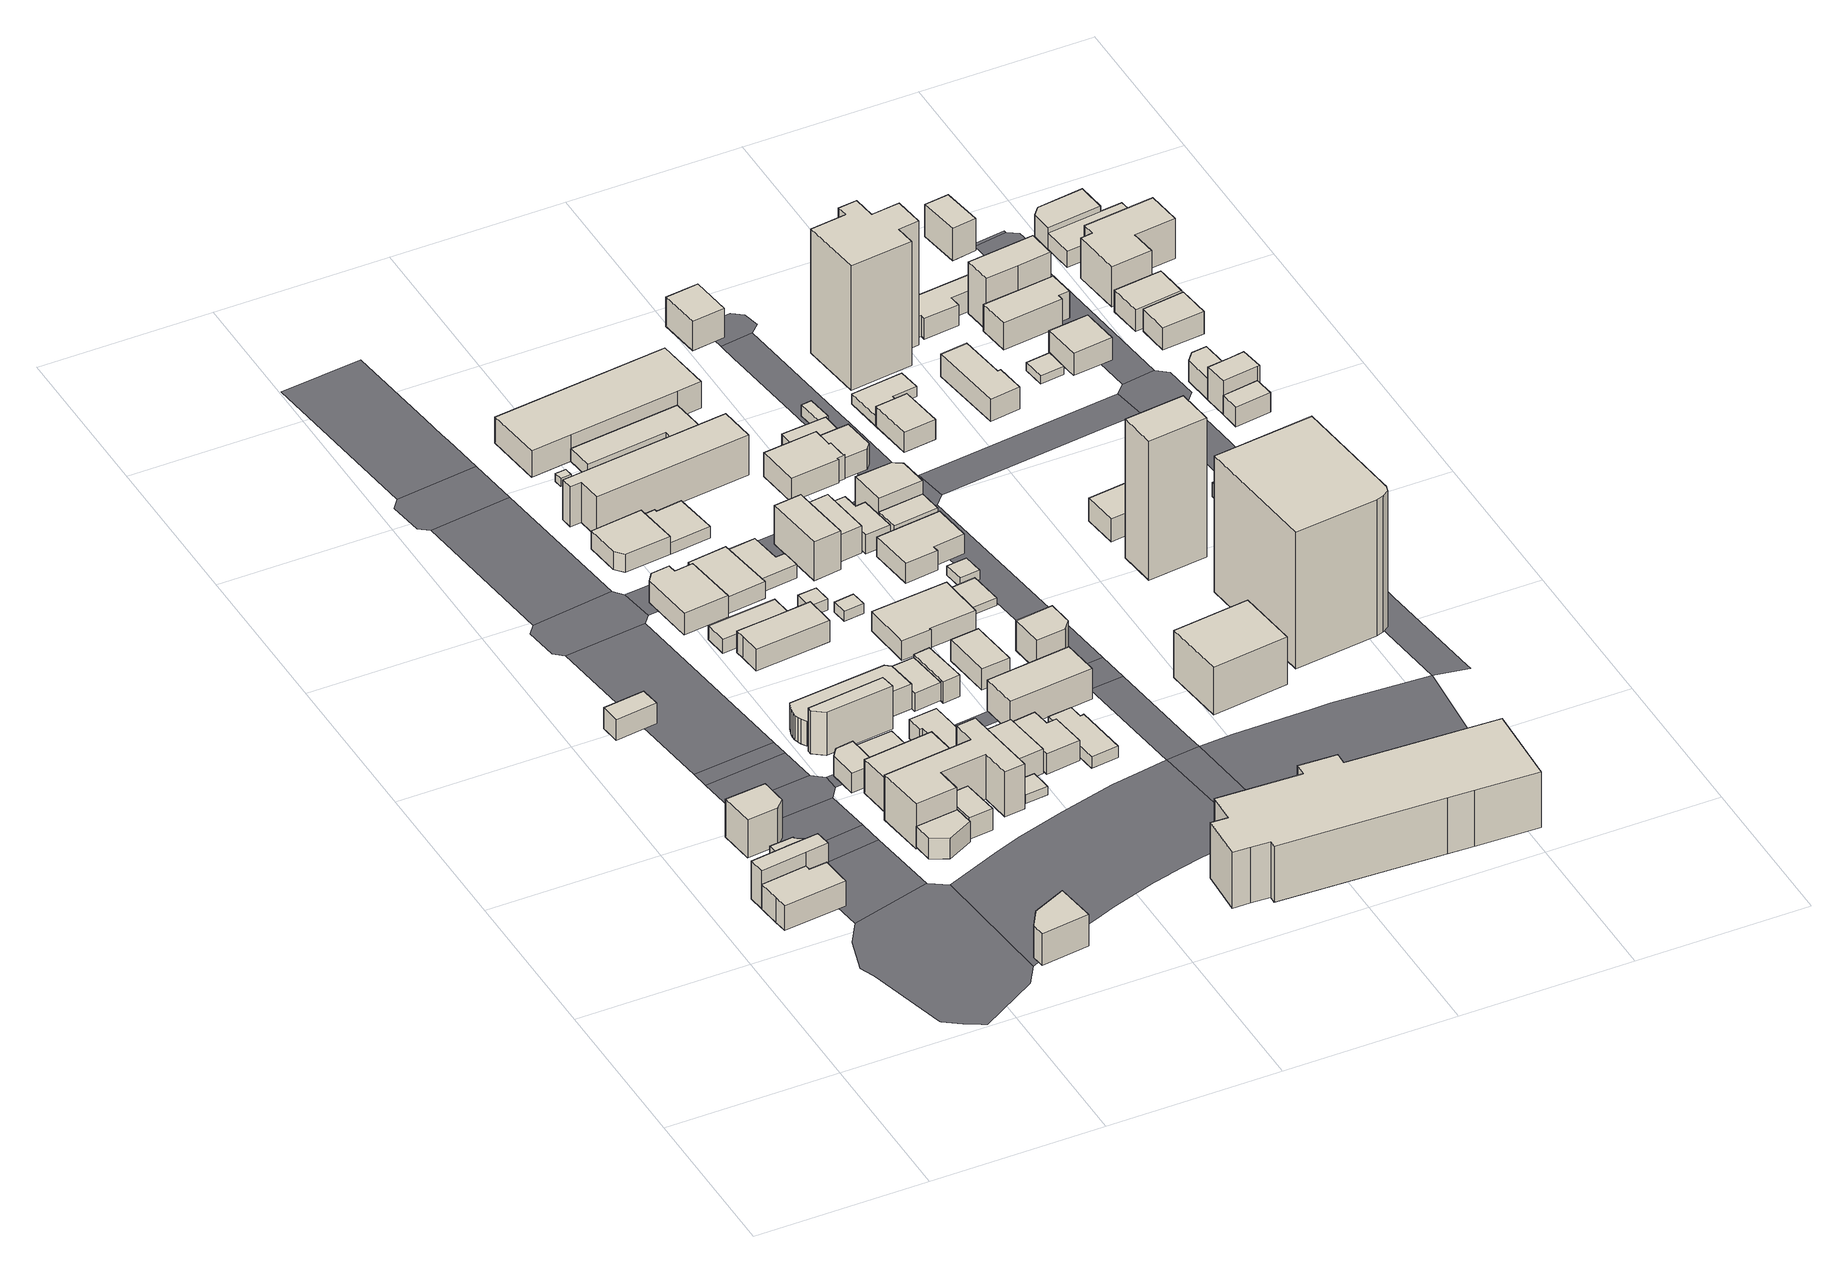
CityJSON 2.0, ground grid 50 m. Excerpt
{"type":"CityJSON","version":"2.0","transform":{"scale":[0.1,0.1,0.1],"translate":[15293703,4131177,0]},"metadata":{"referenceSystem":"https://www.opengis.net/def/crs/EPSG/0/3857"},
"CityObjects":{
"building1":{"type":"Building","attributes":{"measured_height":10.4,"year_of_construction":2008,"storeys_above_ground":2,"usage":"住宅","districts_and_zones_type":"商業地域"},"geometry":[{"type":"Solid","lod":"1","boundaries":[[[[0,1,2,3,4,5,6]],[[0,6,7,8]],[[6,5,9,7]],[[5,4,10,9]],[[4,3,11,10]],[[3,2,12,11]],[[2,1,13,12]],[[1,0,8,13]],[[8,7,9,10,11,12,13]]]]}]},
"building2":{"type":"Building","attributes":{"measured_height":12.2,"year_of_construction":1992,"storeys_above_ground":3,"usage":"共同住宅","districts_and_zones_type":"商業地域"},"geometry":[{"type":"Solid","lod":"1","boundaries":[[[[14,15,16,17,18,19,20]],[[14,20,21,22]],[[20,19,23,21]],[[19,18,24,23]],[[18,17,25,24]],[[17,16,26,25]],[[16,15,27,26]],[[15,14,22,27]],[[22,21,23,24,25,26,27]]]]}]},
"building3":{"type":"Building","attributes":{"measured_height":8.4,"year_of_construction":1988,"storeys_above_ground":2,"usage":"店舗等併用住宅","districts_and_zones_type":"商業地域"},"geometry":[{"type":"Solid","lod":"1","boundaries":[[[[28,29,30,31,32,33,34]],[[28,34,35,36]],[[34,33,37,35]],[[33,32,38,37]],[[32,31,39,38]],[[31,30,40,39]],[[30,29,41,40]],[[29,28,36,41]],[[36,35,37,38,39,40,41]]]]}]},
"building4":{"type":"Building","attributes":{"measured_height":13},"geometry":[{"type":"Solid","lod":"1","boundaries":[[[[42,43,44,45,46]],[[42,46,47,48]],[[46,45,49,47]],[[45,44,50,49]],[[44,43,51,50]],[[43,42,48,51]],[[48,47,49,50,51]]]]}]},
"building5":{"type":"Building","attributes":{"measured_height":8},"geometry":[{"type":"Solid","lod":"1","boundaries":[[[[52,53,54,55]],[[52,55,56,57]],[[55,54,58,56]],[[54,53,59,58]],[[53,52,57,59]],[[57,56,58,59]]]]}]},
"building6":{"type":"Building","attributes":{"measured_height":12.8,"year_of_construction":1980,"storeys_above_ground":3,"usage":"店舗等併用共同住宅","districts_and_zones_type":"近隣商業地域"},"geometry":[{"type":"Solid","lod":"1","boundaries":[[[[60,61,62,63,64]],[[60,64,65,66]],[[64,63,67,65]],[[63,62,68,67]],[[62,61,69,68]],[[61,60,66,69]],[[66,65,67,68,69]]]]}]},
"building7":{"type":"Building","attributes":{"measured_height":7.9},"geometry":[{"type":"Solid","lod":"1","boundaries":[[[[70,71,72,73,74,75]],[[70,75,76,77]],[[75,74,78,76]],[[74,73,79,78]],[[73,72,80,79]],[[72,71,81,80]],[[71,70,77,81]],[[77,76,78,79,80,81]]]]}]},
"building8":{"type":"Building","attributes":{"measured_height":6.6,"year_of_construction":1965,"storeys_above_ground":2,"usage":"店舗等併用住宅","districts_and_zones_type":"商業地域"},"geometry":[{"type":"Solid","lod":"1","boundaries":[[[[82,83,84,85,86]],[[82,86,87,88]],[[86,85,89,87]],[[85,84,90,89]],[[84,83,91,90]],[[83,82,88,91]],[[88,87,89,90,91]]]]}]},
"building9":{"type":"Building","attributes":{"measured_height":11.7},"geometry":[{"type":"Solid","lod":"1","boundaries":[[[[92,93,94,95]],[[92,95,96,97]],[[95,94,98,96]],[[94,93,99,98]],[[93,92,97,99]],[[97,96,98,99]]]]}]},
"building10":{"type":"Building","attributes":{"measured_height":8,"year_of_construction":1960,"storeys_above_ground":2,"usage":"住宅","districts_and_zones_type":"商業地域"},"geometry":[{"type":"Solid","lod":"1","boundaries":[[[[100,101,102,103]],[[100,103,104,105]],[[103,102,106,104]],[[102,101,107,106]],[[101,100,105,107]],[[105,104,106,107]]]]}]},
"building11":{"type":"Building","attributes":{"measured_height":17.4},"geometry":[{"type":"Solid","lod":"1","boundaries":[[[[108,109,110,111,112,113,114,115,116,117]],[[108,117,118,119]],[[117,116,120,118]],[[116,115,121,120]],[[115,114,122,121]],[[114,113,123,122]],[[113,112,124,123]],[[112,111,125,124]],[[111,110,126,125]],[[110,109,127,126]],[[109,108,119,127]],[[119,118,120,121,122,123,124,125,126,127]]]]}]},
"building12":{"type":"Building","attributes":{"measured_height":5.2,"year_of_construction":1946,"storeys_above_ground":1,"usage":"工場","districts_and_zones_type":"商業地域"},"geometry":[{"type":"Solid","lod":"1","boundaries":[[[[128,129,130,131]],[[128,131,132,133]],[[131,130,134,132]],[[130,129,135,134]],[[129,128,133,135]],[[133,132,134,135]]]]}]},
"building13":{"type":"Building","attributes":{"measured_height":16.9,"year_of_construction":1981,"storeys_above_ground":4,"usage":"店舗等併用住宅","districts_and_zones_type":"商業地域"},"geometry":[{"type":"Solid","lod":"1","boundaries":[[[[136,137,138,139,140]],[[136,140,141,142]],[[140,139,143,141]],[[139,138,144,143]],[[138,137,145,144]],[[137,136,142,145]],[[142,141,143,144,145]]]]}]},
"building14":{"type":"Building","attributes":{"measured_height":10.2,"year_of_construction":1991,"storeys_above_ground":2,"usage":"業務施設","districts_and_zones_type":"商業地域"},"geometry":[{"type":"Solid","lod":"1","boundaries":[[[[146,147,140,148,149,150,151,152,153,154,155,156,157]],[[146,157,158,159]],[[157,156,160,158]],[[156,155,161,160]],[[155,154,162,161]],[[154,153,163,162]],[[153,152,164,163]],[[152,151,165,164]],[[151,150,166,165]],[[150,149,167,166]],[[149,148,168,167]],[[148,140,169,168]],[[140,147,170,169]],[[147,146,159,170]],[[159,158,160,161,162,163,164,165,166,167,168,169,170]]]]}]},
"building15":{"type":"Building","attributes":{"measured_height":7.9,"year_of_construction":1986,"storeys_above_ground":2,"usage":"商業施設","districts_and_zones_type":"商業地域"},"geometry":[{"type":"Solid","lod":"1","boundaries":[[[[171,172,173,174,175,176,177]],[[171,177,178,179]],[[177,176,180,178]],[[176,175,181,180]],[[175,174,182,181]],[[174,173,183,182]],[[173,172,184,183]],[[172,171,179,184]],[[179,178,180,181,182,183,184]]]]}]},
"building16":{"type":"Building","attributes":{"measured_height":6.5,"year_of_construction":2020,"storeys_above_ground":1,"usage":"店舗等併用住宅","districts_and_zones_type":"商業地域"},"geometry":[{"type":"Solid","lod":"1","boundaries":[[[[185,186,187,188]],[[185,188,189,190]],[[188,187,191,189]],[[187,186,192,191]],[[186,185,190,192]],[[190,189,191,192]]]]}]},
"building17":{"type":"Building","attributes":{"measured_height":6.3,"year_of_construction":1966,"storeys_above_ground":2,"usage":"店舗等併用住宅","districts_and_zones_type":"商業地域"},"geometry":[{"type":"Solid","lod":"1","boundaries":[[[[193,194,195,196,197]],[[193,197,198,199]],[[197,196,200,198]],[[196,195,201,200]],[[195,194,202,201]],[[194,193,199,202]],[[199,198,200,201,202]]]]}]},
"building18":{"type":"Building","attributes":{"measured_height":7.2,"year_of_construction":1985,"storeys_above_ground":2,"usage":"業務施設","districts_and_zones_type":"商業地域"},"geometry":[{"type":"Solid","lod":"1","boundaries":[[[[203,204,205,206,207,208]],[[203,208,209,210]],[[208,207,211,209]],[[207,206,212,211]],[[206,205,213,212]],[[205,204,214,213]],[[204,203,210,214]],[[210,209,211,212,213,214]]]]}]},
"building19":{"type":"Building","attributes":{"measured_height":7.7},"geometry":[{"type":"Solid","lod":"1","boundaries":[[[[215,216,217,218,219,220,221]],[[215,221,222,223]],[[221,220,224,222]],[[220,219,225,224]],[[219,218,226,225]],[[218,217,227,226]],[[217,216,228,227]],[[216,215,223,228]],[[223,222,224,225,226,227,228]]]]}]},
"building20":{"type":"Building","attributes":{"measured_height":3.7,"year_of_construction":1950,"storeys_above_ground":2,"usage":"住宅","districts_and_zones_type":"商業地域"},"geometry":[{"type":"Solid","lod":"1","boundaries":[[[[229,230,231,232]],[[229,232,233,234]],[[232,231,235,233]],[[231,230,236,235]],[[230,229,234,236]],[[234,233,235,236]]]]}]},
"building21":{"type":"Building","attributes":{"measured_height":2.7},"geometry":[{"type":"Solid","lod":"1","boundaries":[[[[237,238,239,240]],[[237,240,241,242]],[[240,239,243,241]],[[239,238,244,243]],[[238,237,242,244]],[[242,241,243,244]]]]}]},
"building22":{"type":"Building","attributes":{"measured_height":6.1},"geometry":[{"type":"Solid","lod":"1","boundaries":[[[[245,246,247,248]],[[245,248,249,250]],[[248,247,251,249]],[[247,246,252,251]],[[246,245,250,252]],[[250,249,251,252]]]]}]},
"building23":{"type":"Building","attributes":{"measured_height":9,"year_of_construction":2014,"storeys_above_ground":2,"usage":"住宅","districts_and_zones_type":"商業地域"},"geometry":[{"type":"Solid","lod":"1","boundaries":[[[[253,254,255,256]],[[253,256,257,258]],[[256,255,259,257]],[[255,254,260,259]],[[254,253,258,260]],[[258,257,259,260]]]]}]},
"building24":{"type":"Building","attributes":{"measured_height":7.5,"year_of_construction":1965,"storeys_above_ground":2,"usage":"住宅","districts_and_zones_type":"商業地域"},"geometry":[{"type":"Solid","lod":"1","boundaries":[[[[261,262,263,264]],[[261,264,265,266]],[[264,263,267,265]],[[263,262,268,267]],[[262,261,266,268]],[[266,265,267,268]]]]}]},
"building25":{"type":"Building","attributes":{"measured_height":4.1},"geometry":[{"type":"Solid","lod":"1","boundaries":[[[[269,193,197,270,271,272,273]],[[269,273,274,275]],[[273,272,276,274]],[[272,271,277,276]],[[271,270,278,277]],[[270,197,279,278]],[[197,193,280,279]],[[193,269,275,280]],[[275,274,276,277,278,279,280]]]]}]},
"building26":{"type":"Building","attributes":{"measured_height":3.8,"year_of_construction":1995,"storeys_above_ground":1,"usage":"店舗等併用住宅","districts_and_zones_type":"商業地域"},"geometry":[{"type":"Solid","lod":"1","boundaries":[[[[281,282,283,284]],[[281,284,285,286]],[[284,283,287,285]],[[283,282,288,287]],[[282,281,286,288]],[[286,285,287,288]]]]}]},
"building27":{"type":"Building","attributes":{"measured_height":7.2,"year_of_construction":1980,"storeys_above_ground":2,"usage":"住宅","districts_and_zones_type":"商業地域"},"geometry":[{"type":"Solid","lod":"1","boundaries":[[[[289,290,291,292,293]],[[289,293,294,295]],[[293,292,296,294]],[[292,291,297,296]],[[291,290,298,297]],[[290,289,295,298]],[[295,294,296,297,298]]]]}]},
"building28":{"type":"Building","attributes":{"measured_height":6.4},"geometry":[{"type":"Solid","lod":"1","boundaries":[[[[299,300,301,302,303,304]],[[299,304,305,306]],[[304,303,307,305]],[[303,302,308,307]],[[302,301,309,308]],[[301,300,310,309]],[[300,299,306,310]],[[306,305,307,308,309,310]]]]}]},
"building29":{"type":"Building","attributes":{"measured_height":7.5},"geometry":[{"type":"Solid","lod":"1","boundaries":[[[[311,312,313,314,315,316]],[[311,316,317,318]],[[316,315,319,317]],[[315,314,320,319]],[[314,313,321,320]],[[313,312,322,321]],[[312,311,318,322]],[[318,317,319,320,321,322]]]]}]},
"building30":{"type":"Building","attributes":{"measured_height":13.1,"year_of_construction":1999,"storeys_above_ground":4,"usage":"共同住宅","districts_and_zones_type":"商業地域"},"geometry":[{"type":"Solid","lod":"1","boundaries":[[[[323,324,325,326,327,328]],[[323,328,329,330]],[[328,327,331,329]],[[327,326,332,331]],[[326,325,333,332]],[[325,324,334,333]],[[324,323,330,334]],[[330,329,331,332,333,334]]]]}]},
"building31":{"type":"Building","attributes":{"measured_height":3.4,"year_of_construction":1996,"storeys_above_ground":1,"usage":"業務施設","districts_and_zones_type":"商業地域"},"geometry":[{"type":"Solid","lod":"1","boundaries":[[[[335,336,337,338]],[[335,338,339,340]],[[338,337,341,339]],[[337,336,342,341]],[[336,335,340,342]],[[340,339,341,342]]]]}]},
"building32":{"type":"Building","attributes":{"measured_height":4.8},"geometry":[{"type":"Solid","lod":"1","boundaries":[[[[343,344,345,346,347,348]],[[343,348,349,350]],[[348,347,351,349]],[[347,346,352,351]],[[346,345,353,352]],[[345,344,354,353]],[[344,343,350,354]],[[350,349,351,352,353,354]]]]}]},
"building33":{"type":"Building","attributes":{"measured_height":5.1,"storeys_above_ground":1,"usage":"運輸倉庫施設","districts_and_zones_type":"商業地域"},"geometry":[{"type":"Solid","lod":"1","boundaries":[[[[355,356,357,358,359,360]],[[355,360,361,362]],[[360,359,363,361]],[[359,358,364,363]],[[358,357,365,364]],[[357,356,366,365]],[[356,355,362,366]],[[362,361,363,364,365,366]]]]}]},
"building34":{"type":"Building","attributes":{"measured_height":8.8,"year_of_construction":1968,"storeys_above_ground":2,"usage":"運輸倉庫施設","districts_and_zones_type":"商業地域"},"geometry":[{"type":"Solid","lod":"1","boundaries":[[[[367,360,359,368,369,370]],[[367,370,371,372]],[[370,369,373,371]],[[369,368,374,373]],[[368,359,375,374]],[[359,360,376,375]],[[360,367,372,376]],[[372,371,373,374,375,376]]]]}]},
"building35":{"type":"Building","attributes":{"measured_height":7.3},"geometry":[{"type":"Solid","lod":"1","boundaries":[[[[377,378,379,380]],[[377,380,381,382]],[[380,379,383,381]],[[379,378,384,383]],[[378,377,382,384]],[[382,381,383,384]]]]}]},
"building36":{"type":"Building","attributes":{"measured_height":12.6,"year_of_construction":1984,"storeys_above_ground":4,"usage":"住宅","districts_and_zones_type":"商業地域"},"geometry":[{"type":"Solid","lod":"1","boundaries":[[[[385,386,387,388,389]],[[385,389,390,391]],[[389,388,392,390]],[[388,387,393,392]],[[387,386,394,393]],[[386,385,391,394]],[[391,390,392,393,394]]]]}]},
"building37":{"type":"Building","attributes":{"measured_height":8.4,"year_of_construction":1982,"storeys_above_ground":2,"usage":"住宅","districts_and_zones_type":"商業地域"},"geometry":[{"type":"Solid","lod":"1","boundaries":[[[[395,396,397,398,399,400]],[[395,400,401,402]],[[400,399,403,401]],[[399,398,404,403]],[[398,397,405,404]],[[397,396,406,405]],[[396,395,402,406]],[[402,401,403,404,405,406]]]]}]},
"building38":{"type":"Building","attributes":{"measured_height":10.6,"year_of_construction":2011,"storeys_above_ground":3,"usage":"共同住宅","districts_and_zones_type":"商業地域"},"geometry":[{"type":"Solid","lod":"1","boundaries":[[[[407,408,409,410]],[[407,410,411,412]],[[410,409,413,411]],[[409,408,414,413]],[[408,407,412,414]],[[412,411,413,414]]]]}]},
"building39":{"type":"Building","attributes":{"measured_height":9},"geometry":[{"type":"Solid","lod":"1","boundaries":[[[[415,416,417,418]],[[415,418,419,420]],[[418,417,421,419]],[[417,416,422,421]],[[416,415,420,422]],[[420,419,421,422]]]]}]},
"building40":{"type":"Building","attributes":{"measured_height":7.5},"geometry":[{"type":"Solid","lod":"1","boundaries":[[[[423,424,425,426,427,428]],[[423,428,429,430]],[[428,427,431,429]],[[427,426,432,431]],[[426,425,433,432]],[[425,424,434,433]],[[424,423,430,434]],[[430,429,431,432,433,434]]]]}]},
"building41":{"type":"Building","attributes":{"measured_height":9.6,"year_of_construction":1990,"storeys_above_ground":2,"usage":"住宅","districts_and_zones_type":"商業地域"},"geometry":[{"type":"Solid","lod":"1","boundaries":[[[[435,436,437,438,439]],[[435,439,440,441]],[[439,438,442,440]],[[438,437,443,442]],[[437,436,444,443]],[[436,435,441,444]],[[441,440,442,443,444]]]]}]},
"building42":{"type":"Building","attributes":{"measured_height":3.4,"storeys_above_ground":1,"usage":"住宅","districts_and_zones_type":"商業地域"},"geometry":[{"type":"Solid","lod":"1","boundaries":[[[[445,446,447,448]],[[445,448,449,450]],[[448,447,451,449]],[[447,446,452,451]],[[446,445,450,452]],[[450,449,451,452]]]]}]},
"building43":{"type":"Building","attributes":{"measured_height":8.1,"year_of_construction":1983,"storeys_above_ground":2,"usage":"住宅","districts_and_zones_type":"商業地域"},"geometry":[{"type":"Solid","lod":"1","boundaries":[[[[453,454,455,456,457,458]],[[453,458,459,460]],[[458,457,461,459]],[[457,456,462,461]],[[456,455,463,462]],[[455,454,464,463]],[[454,453,460,464]],[[460,459,461,462,463,464]]]]}]},
"building44":{"type":"Building","attributes":{"measured_height":8.2,"year_of_construction":1987,"storeys_above_ground":2,"usage":"住宅","districts_and_zones_type":"商業地域"},"geometry":[{"type":"Solid","lod":"1","boundaries":[[[[465,466,467,468,469,470,471,472,473,474]],[[465,474,475,476]],[[474,473,477,475]],[[473,472,478,477]],[[472,471,479,478]],[[471,470,480,479]],[[470,469,481,480]],[[469,468,482,481]],[[468,467,483,482]],[[467,466,484,483]],[[466,465,476,484]],[[476,475,477,478,479,480,481,482,483,484]]]]}]},
"building45":{"type":"Building","attributes":{"measured_height":24.1,"year_of_construction":1991,"storeys_above_ground":5,"name":"市立松山小学校","usage":"文教厚生施設","districts_and_zones_type":"近隣商業地域"},"geometry":[{"type":"Solid","lod":"1","boundaries":[[[[485,486,487,488,489,490,491,492,493,494,495,496,497,498,499]],[[485,499,500,501]],[[499,498,502,500]],[[498,497,503,502]],[[497,496,504,503]],[[496,495,505,504]],[[495,494,506,505]],[[494,493,507,506]],[[493,492,508,507]],[[492,491,509,508]],[[491,490,510,509]],[[490,489,511,510]],[[489,488,512,511]],[[488,487,513,512]],[[487,486,514,513]],[[486,485,501,514]],[[501,500,502,503,504,505,506,507,508,509,510,511,512,513,514]]]]}]},
"building46":{"type":"Building","attributes":{"measured_height":2.8,"storeys_above_ground":1,"usage":"住宅","districts_and_zones_type":"商業地域"},"geometry":[{"type":"Solid","lod":"1","boundaries":[[[[515,516,517,518]],[[515,518,519,520]],[[518,517,521,519]],[[517,516,522,521]],[[516,515,520,522]],[[520,519,521,522]]]]}]},
"building47":{"type":"Building","attributes":{"measured_height":8.7,"year_of_construction":1957,"storeys_above_ground":2,"usage":"商業施設","districts_and_zones_type":"商業地域"},"geometry":[{"type":"Solid","lod":"1","boundaries":[[[[523,524,525,526]],[[523,526,527,528]],[[526,525,529,527]],[[525,524,530,529]],[[524,523,528,530]],[[528,527,529,530]]]]}]},
"building48":{"type":"Building","attributes":{"measured_height":14.2,"year_of_construction":1972,"storeys_above_ground":4,"usage":"商業施設","districts_and_zones_type":"商業地域"},"geometry":[{"type":"Solid","lod":"1","boundaries":[[[[531,526,525,532,533]],[[531,533,534,535]],[[533,532,536,534]],[[532,525,537,536]],[[525,526,538,537]],[[526,531,535,538]],[[535,534,536,537,538]]]]}]},
"building49":{"type":"Building","attributes":{"measured_height":4.3,"year_of_construction":1981,"storeys_above_ground":1,"usage":"運輸倉庫施設","districts_and_zones_type":"商業地域"},"geometry":[{"type":"Solid","lod":"1","boundaries":[[[[539,540,541,542]],[[539,542,543,544]],[[542,541,545,543]],[[541,540,546,545]],[[540,539,544,546]],[[544,543,545,546]]]]}]},
"building50":{"type":"Building","attributes":{"measured_height":7.5,"year_of_construction":1955,"storeys_above_ground":2,"usage":"住宅","districts_and_zones_type":"商業地域"},"geometry":[{"type":"Solid","lod":"1","boundaries":[[[[547,548,549,550,551,552,553]],[[547,553,554,555]],[[553,552,556,554]],[[552,551,557,556]],[[551,550,558,557]],[[550,549,559,558]],[[549,548,560,559]],[[548,547,555,560]],[[555,554,556,557,558,559,560]]]]}]},
"building51":{"type":"Building","attributes":{"measured_height":3.6,"year_of_construction":1974,"storeys_above_ground":1,"usage":"運輸倉庫施設","districts_and_zones_type":"商業地域"},"geometry":[{"type":"Solid","lod":"1","boundaries":[[[[561,562,563,564]],[[561,564,565,566]],[[564,563,567,565]],[[563,562,568,567]],[[562,561,566,568]],[[566,565,567,568]]]]}]},
"building52":{"type":"Building","attributes":{"measured_height":15.4,"year_of_construction":2018,"storeys_above_ground":5,"usage":"共同住宅","districts_and_zones_type":"商業地域"},"geometry":[{"type":"Solid","lod":"1","boundaries":[[[[569,570,571,572]],[[569,572,573,574]],[[572,571,575,573]],[[571,570,576,575]],[[570,569,574,576]],[[574,573,575,576]]]]}]},
"building53":{"type":"Building","attributes":{"measured_height":9.8,"year_of_construction":2016,"storeys_above_ground":3,"usage":"住宅","districts_and_zones_type":"商業地域"},"geometry":[{"type":"Solid","lod":"1","boundaries":[[[[577,578,579,580]],[[577,580,581,582]],[[580,579,583,581]],[[579,578,584,583]],[[578,577,582,584]],[[582,581,583,584]]]]}]},
"building54":{"type":"Building","attributes":{"measured_height":7.8,"year_of_construction":1946,"storeys_above_ground":2,"usage":"住宅","districts_and_zones_type":"商業地域"},"geometry":[{"type":"Solid","lod":"1","boundaries":[[[[585,586,587,588,589]],[[585,589,590,591]],[[589,588,592,590]],[[588,587,593,592]],[[587,586,594,593]],[[586,585,591,594]],[[591,590,592,593,594]]]]}]},
"building55":{"type":"Building","attributes":{"measured_height":5.2},"geometry":[{"type":"Solid","lod":"1","boundaries":[[[[595,596,588,587,597,598]],[[595,598,599,600]],[[598,597,601,599]],[[597,587,602,601]],[[587,588,603,602]],[[588,596,604,603]],[[596,595,600,604]],[[600,599,601,602,603,604]]]]}]},
"building56":{"type":"Building","attributes":{"measured_height":44.6,"year_of_construction":2016,"storeys_above_ground":1,"usage":"店舗等併用共同住宅","districts_and_zones_type":"商業地域"},"geometry":[{"type":"Solid","lod":"1","boundaries":[[[[605,606,607,608]],[[605,608,609,610]],[[608,607,611,609]],[[607,606,612,611]],[[606,605,610,612]],[[610,609,611,612]]]]}]},
"building57":{"type":"Building","attributes":{"measured_height":40.2,"year_of_construction":2017,"storeys_above_ground":1,"usage":"共同住宅","districts_and_zones_type":"商業地域"},"geometry":[{"type":"Solid","lod":"1","boundaries":[[[[613,614,615,616,617,618,619,620,621,622]],[[613,622,623,624]],[[622,621,625,623]],[[621,620,626,625]],[[620,619,627,626]],[[619,618,628,627]],[[618,617,629,628]],[[617,616,630,629]],[[616,615,631,630]],[[615,614,632,631]],[[614,613,624,632]],[[624,623,625,626,627,628,629,630,631,632]]]]}]},
"building58":{"type":"Building","attributes":{"measured_height":7.6,"year_of_construction":1980,"storeys_above_ground":2,"usage":"住宅","districts_and_zones_type":"商業地域"},"geometry":[{"type":"Solid","lod":"1","boundaries":[[[[633,634,635,636,637,638]],[[633,638,639,640]],[[638,637,641,639]],[[637,636,642,641]],[[636,635,643,642]],[[635,634,644,643]],[[634,633,640,644]],[[640,639,641,642,643,644]]]]}]},
"building59":{"type":"Building","attributes":{"measured_height":44,"year_of_construction":2016,"storeys_above_ground":13,"usage":"店舗等併用共同住宅","districts_and_zones_type":"商業地域"},"geometry":[{"type":"Solid","lod":"1","boundaries":[[[[645,646,647,648,649,650,651,652]],[[645,652,653,654]],[[652,651,655,653]],[[651,650,656,655]],[[650,649,657,656]],[[649,648,658,657]],[[648,647,659,658]],[[647,646,660,659]],[[646,645,654,660]],[[654,653,655,656,657,658,659,660]]]]}]},
"building60":{"type":"Building","attributes":{"measured_height":7.3,"year_of_construction":1975,"storeys_above_ground":2,"usage":"商業施設","districts_and_zones_type":"商業地域"},"geometry":[{"type":"Solid","lod":"1","boundaries":[[[[661,662,663,664,665,666]],[[661,666,667,668]],[[666,665,669,667]],[[665,664,670,669]],[[664,663,671,670]],[[663,662,672,671]],[[662,661,668,672]],[[668,667,669,670,671,672]]]]}]},
"building61":{"type":"Building","attributes":{"measured_height":7.7},"geometry":[{"type":"Solid","lod":"1","boundaries":[[[[673,674,675,676,677,678,679,680]],[[673,680,681,682]],[[680,679,683,681]],[[679,678,684,683]],[[678,677,685,684]],[[677,676,686,685]],[[676,675,687,686]],[[675,674,688,687]],[[674,673,682,688]],[[682,681,683,684,685,686,687,688]]]]}]},
"building62":{"type":"Building","attributes":{"measured_height":5.8,"year_of_construction":2016,"storeys_above_ground":1,"usage":"店舗等併用共同住宅","districts_and_zones_type":"商業地域"},"geometry":[{"type":"Solid","lod":"1","boundaries":[[[[689,690,691,692]],[[689,692,693,694]],[[692,691,695,693]],[[691,690,696,695]],[[690,689,694,696]],[[694,693,695,696]]]]}]},
"building63":{"type":"Building","attributes":{"measured_height":2.8,"storeys_above_ground":1,"usage":"住宅","districts_and_zones_type":"商業地域"},"geometry":[{"type":"Solid","lod":"1","boundaries":[[[[697,698,699,700]],[[697,700,701,702]],[[700,699,703,701]],[[699,698,704,703]],[[698,697,702,704]],[[702,701,703,704]]]]}]},
"building64":{"type":"Building","attributes":{"measured_height":9.8},"geometry":[{"type":"Solid","lod":"1","boundaries":[[[[705,706,707,708,709,710,711,712,713]],[[705,713,714,715]],[[713,712,716,714]],[[712,711,717,716]],[[711,710,718,717]],[[710,709,719,718]],[[709,708,720,719]],[[708,707,721,720]],[[707,706,722,721]],[[706,705,715,722]],[[715,714,716,717,718,719,720,721,722]]]]}]},
"building65":{"type":"Building","attributes":{"measured_height":7.7,"year_of_construction":2008,"storeys_above_ground":2,"usage":"住宅","districts_and_zones_type":"商業地域"},"geometry":[{"type":"Solid","lod":"1","boundaries":[[[[723,724,725,726]],[[723,726,727,728]],[[726,725,729,727]],[[725,724,730,729]],[[724,723,728,730]],[[728,727,729,730]]]]}]},
"building66":{"type":"Building","attributes":{"measured_height":19.2,"year_of_construction":1982,"storeys_above_ground":6,"usage":"住宅","districts_and_zones_type":"商業地域"},"geometry":[{"type":"Solid","lod":"1","boundaries":[[[[712,711,710,731,732]],[[712,732,733,734]],[[732,731,735,733]],[[731,710,736,735]],[[710,711,737,736]],[[711,712,734,737]],[[734,733,735,736,737]]]]}]},
"building67":{"type":"Building","attributes":{"measured_height":11.1,"year_of_construction":1997,"storeys_above_ground":3,"usage":"住宅","districts_and_zones_type":"商業地域"},"geometry":[{"type":"Solid","lod":"1","boundaries":[[[[738,739,740,741]],[[738,741,742,743]],[[741,740,744,742]],[[740,739,745,744]],[[739,738,743,745]],[[743,742,744,745]]]]}]},
"building68":{"type":"Building","attributes":{"measured_height":10.3,"year_of_construction":1966,"storeys_above_ground":3,"usage":"住宅","districts_and_zones_type":"商業地域"},"geometry":[{"type":"Solid","lod":"1","boundaries":[[[[746,747,748,749]],[[746,749,750,751]],[[749,748,752,750]],[[748,747,753,752]],[[747,746,751,753]],[[751,750,752,753]]]]}]},
"building69":{"type":"Building","attributes":{"measured_height":7.5,"year_of_construction":1974,"storeys_above_ground":2,"usage":"商業施設","districts_and_zones_type":"商業地域"},"geometry":[{"type":"Solid","lod":"1","boundaries":[[[[754,755,756,757,758]],[[754,758,759,760]],[[758,757,761,759]],[[757,756,762,761]],[[756,755,763,762]],[[755,754,760,763]],[[760,759,761,762,763]]]]}]},
"building70":{"type":"Building","attributes":{"measured_height":10.9,"year_of_construction":1956,"storeys_above_ground":2,"usage":"住宅","districts_and_zones_type":"商業地域"},"geometry":[{"type":"Solid","lod":"1","boundaries":[[[[764,765,766,767,768,769]],[[764,769,770,771]],[[769,768,772,770]],[[768,767,773,772]],[[767,766,774,773]],[[766,765,775,774]],[[765,764,771,775]],[[771,770,772,773,774,775]]]]}]},
"building71":{"type":"Building","attributes":{"measured_height":7.9},"geometry":[{"type":"Solid","lod":"1","boundaries":[[[[776,777,778,779]],[[776,779,780,781]],[[779,778,782,780]],[[778,777,783,782]],[[777,776,781,783]],[[781,780,782,783]]]]}]},
"building72":{"type":"Building","attributes":{"measured_height":8.3,"year_of_construction":1979,"storeys_above_ground":2,"usage":"住宅","districts_and_zones_type":"商業地域"},"geometry":[{"type":"Solid","lod":"1","boundaries":[[[[784,785,786,787,788]],[[784,788,789,790]],[[788,787,791,789]],[[787,786,792,791]],[[786,785,793,792]],[[785,784,790,793]],[[790,789,791,792,793]]]]}]},
"building73":{"type":"Building","attributes":{"measured_height":13.5},"geometry":[{"type":"Solid","lod":"1","boundaries":[[[[794,795,796,797,798,799,800,801]],[[794,801,802,803]],[[801,800,804,802]],[[800,799,805,804]],[[799,798,806,805]],[[798,797,807,806]],[[797,796,808,807]],[[796,795,809,808]],[[795,794,803,809]],[[803,802,804,805,806,807,808,809]]]]}]},
"building74":{"type":"Building","attributes":{"measured_height":9.6,"year_of_construction":2003,"storeys_above_ground":3,"usage":"住宅","districts_and_zones_type":"商業地域"},"geometry":[{"type":"Solid","lod":"1","boundaries":[[[[810,811,812,813,814]],[[810,814,815,816]],[[814,813,817,815]],[[813,812,818,817]],[[812,811,819,818]],[[811,810,816,819]],[[816,815,817,818,819]]]]}]},
"building75":{"type":"Building","attributes":{"measured_height":7.6,"year_of_construction":1967,"storeys_above_ground":2,"usage":"住宅","districts_and_zones_type":"商業地域"},"geometry":[{"type":"Solid","lod":"1","boundaries":[[[[820,821,822,823,811,810,824]],[[820,824,825,826]],[[824,810,827,825]],[[810,811,828,827]],[[811,823,829,828]],[[823,822,830,829]],[[822,821,831,830]],[[821,820,826,831]],[[826,825,827,828,829,830,831]]]]}]},
"road1":{"type":"Road","geometry":[{"type":"MultiSurface","lod":"1","boundaries":[[[832,833,834,835,836,837,838,839,840,841,842,843,844,845]]]}]},
"road2":{"type":"Road","geometry":[{"type":"MultiSurface","lod":"1","boundaries":[[[833,846,847,834]]]}]},
"road3":{"type":"Road","geometry":[{"type":"MultiSurface","lod":"1","boundaries":[[[846,848,849,850,851,847]]]}]},
"road4":{"type":"Road","geometry":[{"type":"MultiSurface","lod":"1","boundaries":[[[848,852,853,849]]]}]},
"road5":{"type":"Road","geometry":[{"type":"MultiSurface","lod":"1","boundaries":[[[854,855,856,853,852,857]]]}]},
"road6":{"type":"Road","geometry":[{"type":"MultiSurface","lod":"1","boundaries":[[[855,858,859,856]]]}]},
"road7":{"type":"Road","geometry":[{"type":"MultiSurface","lod":"1","boundaries":[[[858,860,861,859]]]}]},
"road8":{"type":"Road","geometry":[{"type":"MultiSurface","lod":"1","boundaries":[[[860,862,863,861]]]}]},
"road9":{"type":"Road","geometry":[{"type":"MultiSurface","lod":"1","boundaries":[[[864,865,866,867,868,863,862,869]]]}]},
"road10":{"type":"Road","geometry":[{"type":"MultiSurface","lod":"1","boundaries":[[[865,870,871,866]]]}]},
"road11":{"type":"Road","geometry":[{"type":"MultiSurface","lod":"1","boundaries":[[[870,872,873,874,875,871]]]}]},
"road12":{"type":"Road","geometry":[{"type":"MultiSurface","lod":"1","boundaries":[[[876,877,878,879,873,872,880,881,882]]]}]},
"road13":{"type":"Road","geometry":[{"type":"MultiSurface","lod":"1","boundaries":[[[883,884,885,886,887,888,889,890,891,832,845,892,893,894,895,896,897,898,899,900,901]]]}]},
"road14":{"type":"Road","geometry":[{"type":"MultiSurface","lod":"1","boundaries":[[[902,903,854,857,904]]]}]},
"road15":{"type":"Road","geometry":[{"type":"MultiSurface","lod":"1","boundaries":[[[905,906,907,864,869]]]}]},
"road16":{"type":"Road","geometry":[{"type":"MultiSurface","lod":"1","boundaries":[[[908,909,884,883]]]}]},
"road17":{"type":"Road","geometry":[{"type":"MultiSurface","lod":"1","boundaries":[[[910,911,912,884,909]]]}]},
"road18":{"type":"Road","geometry":[{"type":"MultiSurface","lod":"1","boundaries":[[[911,913,914,903,902,912]]]}]},
"road19":{"type":"Road","geometry":[{"type":"MultiSurface","lod":"1","boundaries":[[[915,916,917,918,919,920,914,913]]]}]},
"road20":{"type":"Road","geometry":[{"type":"MultiSurface","lod":"1","boundaries":[[[921,922,923,906,905,917,916,924]]]}]},
"road21":{"type":"Road","geometry":[{"type":"MultiSurface","lod":"1","boundaries":[[[925,926,927,928,929,930,923,922,931]]]}]},
"road22":{"type":"Road","geometry":[{"type":"MultiSurface","lod":"1","boundaries":[[[932,933,934,935,909,908,936,937,938,939,940]]]}]},
"road23":{"type":"Road","geometry":[{"type":"MultiSurface","lod":"1","boundaries":[[[941,942,943,927,926,944]]]}]},
"road24":{"type":"Road","geometry":[{"type":"MultiSurface","lod":"1","boundaries":[[[945,946,921,924,947]]]}]},
"road25":{"type":"Road","geometry":[{"type":"MultiSurface","lod":"1","boundaries":[[[948,949,950,951,932,952,953,954]]]}]},
"road26":{"type":"Road","geometry":[{"type":"MultiSurface","lod":"1","boundaries":[[[955,956,957,958,950,949,959,960]]]}]},
"road27":{"type":"Road","geometry":[{"type":"MultiSurface","lod":"1","boundaries":[[[956,961,962,963,964,965,966,957]]]}]},
"road28":{"type":"Road","geometry":[{"type":"MultiSurface","lod":"1","boundaries":[[[967,968,969,946,945,962,961,970]]]}]},
"road29":{"type":"Road","geometry":[{"type":"MultiSurface","lod":"1","boundaries":[[[968,971,972,969]]]}]},
"road30":{"type":"Road","geometry":[{"type":"MultiSurface","lod":"1","boundaries":[[[973,974,975,976]]]}]},
"road31":{"type":"Road","geometry":[{"type":"MultiSurface","lod":"1","boundaries":[[[977,973,976,972,971,978]]]}]}
},
"vertices":[
[224,613,67],[277,618,67],[285,528,67],[101,507,67],[96,547,67],[89,612,67],[223,629,67],[223,629,147],[224,613,147],[89,612,147],[96,547,147],[101,507,147],[285,528,147],[277,618,147],
[291,637,68],[223,629,68],[89,612,68],[84,660,68],[185,673,68],[192,674,68],[285,685,68],[285,685,190],[291,637,190],[192,674,190],[185,673,190],[84,660,190],[89,612,190],[223,629,190],
[255,757,72],[279,741,72],[286,685,72],[285,685,72],[192,674,72],[184,755,72],[254,762,72],[254,762,136],[255,757,136],[184,755,136],[192,674,136],[285,685,136],[286,685,136],[279,741,136],
[267,847,69],[242,823,69],[151,813,69],[140,915,69],[259,927,69],[259,927,191],[267,847,191],[140,915,191],[151,813,191],[242,823,191],
[196,1409,69],[73,1393,69],[67,1452,69],[188,1467,69],[188,1467,136],[196,1409,136],[67,1452,136],[73,1393,136],
[752,91,77],[611,73,77],[606,112,77],[639,164,77],[737,209,77],[737,209,179],[752,91,179],[639,164,179],[606,112,179],[611,73,179],
[678,608,77],[602,569,77],[553,593,77],[547,652,77],[669,666,77],[671,667,77],[671,667,143],[678,608,143],[669,666,143],[547,652,143],[553,593,143],[602,569,143],
[582,944,66],[508,935,66],[500,1019,66],[519,1045,66],[571,1052,66],[571,1052,129],[582,944,129],[519,1045,129],[500,1019,129],[508,935,129],
[751,836,69],[547,811,69],[535,917,69],[738,942,69],[738,942,177],[751,836,177],[535,917,177],[547,811,177],
[753,629,74],[682,621,74],[668,732,74],[739,741,74],[739,741,143],[753,629,143],[668,732,143],[682,621,143],
[867,675,70],[807,668,70],[797,755,70],[661,739,70],[669,666,70],[547,652,70],[530,795,70],[791,826,70],[784,893,70],[841,900,70],[841,900,214],[867,675,214],[784,893,214],[791,826,214],[530,795,214],[547,652,214],[669,666,214],[661,739,214],[797,755,214],[807,668,214],
[699,964,66],[584,952,66],[574,1054,66],[688,1066,66],[688,1066,111],[699,964,111],[574,1054,111],[584,952,111],
[720,1123,66],[522,1102,66],[489,1126,66],[488,1139,66],[714,1166,66],[714,1166,204],[720,1123,204],[488,1139,204],[489,1126,204],[522,1102,204],
[789,1264,66],[800,1175,66],[506,1143,66],[494,1159,66],[485,1174,66],[481,1184,66],[479,1195,66],[479,1207,66],[480,1218,66],[487,1240,66],[490,1246,66],[774,1276,66],[774,1276,145],[789,1264,145],[490,1246,145],[487,1240,145],[480,1218,145],[479,1207,145],[479,1195,145],[481,1184,145],[485,1174,145],[494,1159,145],[506,1143,145],[714,1166,145],[800,1175,145],
[480,1869,69],[535,1876,69],[555,1718,69],[422,1702,69],[404,1861,69],[423,1887,69],[477,1894,69],[477,1894,138],[480,1869,138],[423,1887,138],[404,1861,138],[422,1702,138],[555,1718,138],[535,1876,138],
[674,1610,70],[475,1589,70],[468,1656,70],[667,1677,70],[667,1677,115],[674,1610,115],[468,1656,115],[475,1589,115],
[541,2013,69],[406,1999,69],[384,2023,69],[373,2124,69],[524,2143,69],[524,2143,127],[541,2013,127],[373,2124,127],[384,2023,127],[406,1999,127],
[738,1511,69],[518,1487,69],[512,1550,69],[509,1578,69],[616,1589,69],[729,1601,69],[729,1601,138],[738,1511,138],[616,1589,138],[509,1578,138],[512,1550,138],[518,1487,138],
[840,923,65],[765,914,65],[759,966,65],[752,1022,65],[745,1022,65],[740,1071,65],[822,1080,65],[822,1080,126],[840,923,126],[740,1071,126],[745,1022,126],[752,1022,126],[759,966,126],[765,914,126],
[945,701,69],[880,694,69],[873,757,69],[939,764,69],[939,764,96],[945,701,96],[873,757,96],[880,694,96],
[448,2383,75],[416,2380,75],[414,2405,75],[445,2408,75],[445,2408,101],[448,2383,101],[414,2405,101],[416,2380,101],
[674,1745,68],[559,1730,68],[536,1903,68],[650,1918,68],[650,1918,122],[674,1745,122],[536,1903,122],[559,1730,122],
[976,787,67],[880,774,67],[862,920,67],[958,932,67],[958,932,146],[976,787,146],[862,920,146],[880,774,146],
[882,1173,65],[802,1163,65],[787,1287,65],[867,1296,65],[867,1296,123],[882,1173,123],[787,1287,123],[802,1163,123],
[662,2027,69],[524,2147,69],[568,2153,69],[569,2145,69],[644,2155,69],[644,2155,106],[662,2027,106],[569,2145,106],[568,2153,106],[524,2147,106],[524,2143,106],[541,2013,106],
[793,1629,69],[737,1623,69],[732,1677,69],[787,1683,69],[787,1683,105],[793,1629,105],[732,1677,105],[737,1623,105],
[933,1168,64],[883,1161,64],[882,1173,64],[867,1296,64],[915,1302,64],[915,1302,133],[933,1168,133],[867,1296,133],[882,1173,133],[883,1161,133],
[749,1834,68],[776,1837,68],[783,1783,68],[677,1770,68],[658,1916,68],[737,1926,68],[737,1926,112],[749,1834,112],[658,1916,112],[677,1770,112],[783,1783,112],[776,1837,112],
[1041,895,66],[1070,899,66],[1083,793,66],[983,780,66],[962,938,66],[1034,948,66],[1034,948,131],[1041,895,131],[962,938,131],[983,780,131],[1083,793,131],[1070,899,131],
[864,2210,72],[406,2158,72],[398,2228,72],[365,2224,72],[361,2260,72],[852,2316,72],[852,2316,200],[864,2210,200],[361,2260,200],[365,2224,200],[398,2228,200],[406,2158,200],
[868,1576,69],[809,1569,69],[803,1614,69],[862,1622,69],[862,1622,101],[868,1576,101],[803,1614,101],[809,1569,101],
[1146,914,66],[1157,916,66],[1175,760,66],[1095,751,66],[1072,948,66],[1141,956,66],[1141,956,103],[1146,914,103],[1072,948,103],[1095,751,103],[1175,760,103],[1157,916,103],
[826,2345,75],[739,2335,75],[730,2412,75],[495,2383,75],[486,2461,75],[807,2498,75],[807,2498,116],[826,2345,116],[486,2461,116],[495,2383,116],[730,2412,116],[739,2335,116],
[880,2507,75],[368,2447,75],[349,2614,75],[861,2673,75],[861,2673,159],[880,2507,159],[349,2614,159],[368,2447,159],[486,2461,159],[807,2498,159],
[1077,1173,65],[993,1164,65],[978,1307,65],[1061,1316,65],[1061,1316,133],[1077,1173,133],[978,1307,133],[993,1164,133],
[881,1898,68],[898,1763,68],[817,1753,68],[795,1933,68],[876,1943,68],[876,1943,192],[881,1898,192],[795,1933,192],[817,1753,192],[898,1763,192],
[1089,1386,69],[952,1373,69],[953,1367,69],[866,1359,69],[853,1502,69],[1076,1524,69],[1076,1524,132],[1089,1386,132],[853,1502,132],[866,1359,132],[953,1367,132],[952,1373,132],
[1226,1006,64],[980,978,64],[968,1084,64],[1214,1112,64],[1214,1112,163],[1226,1006,163],[968,1084,163],[980,978,163],
[976,1800,68],[900,1791,68],[882,1945,68],[958,1955,68],[958,1955,155],[976,1800,155],[882,1945,155],[900,1791,155],
[1014,1909,68],[1043,1913,68],[1057,1800,68],[983,1791,68],[964,1952,68],[1008,1957,68],[1008,1957,129],[1014,1909,129],[964,1952,129],[983,1791,129],[1057,1800,129],[1043,1913,129],
[1263,1212,64],[1240,1185,64],[1155,1175,64],[1145,1272,64],[1255,1286,64],[1255,1286,159],[1263,1212,159],[1145,1272,159],[1155,1175,159],[1240,1185,159],
[1184,1455,67],[1108,1446,67],[1096,1545,67],[1172,1554,67],[1172,1554,91],[1184,1455,91],[1096,1545,91],[1108,1446,91],
[1207,1683,66],[1114,1671,66],[1116,1653,66],[1020,1641,66],[1004,1772,66],[1194,1795,66],[1194,1795,129],[1207,1683,129],[1004,1772,129],[1020,1641,129],[1116,1653,129],[1114,1671,129],
[1061,2151,68],[1067,2152,68],[1073,2092,68],[1076,2093,68],[1076,2091,68],[1053,2088,68],[1054,2083,68],[911,2067,68],[897,2193,68],[1055,2211,68],[1055,2211,144],[1061,2151,144],[897,2193,144],[911,2067,144],[1054,2083,144],[1053,2088,144],[1076,2091,144],[1076,2093,144],[1073,2092,144],[1067,2152,144],
[1572,315,67],[1570,279,67],[2009,259,67],[1998,18,67],[1812,26,67],[1738,30,67],[1257,51,67],[1258,72,67],[1202,75,67],[1151,76,67],[1158,212,67],[1208,209,67],[1212,295,67],[1458,284,67],[1460,320,67],[1460,320,246],[1572,315,246],[1458,284,246],[1212,295,246],[1208,209,246],[1158,212,246],[1151,76,246],[1202,75,246],[1258,72,246],[1257,51,246],[1738,30,246],[1812,26,246],[1998,18,246],[2009,259,246],[1570,279,246],
[1194,1571,66],[1135,1564,66],[1127,1624,66],[1187,1631,66],[1187,1631,96],[1194,1571,96],[1127,1624,96],[1135,1564,96],
[1193,1802,66],[1061,1786,66],[1053,1856,66],[1185,1872,66],[1185,1872,134],[1193,1802,134],[1053,1856,134],[1061,1786,134],
[1175,1958,66],[1040,1964,66],[1149,1975,66],[1149,1975,176],[1175,1958,176],[1040,1964,176],[1053,1856,176],[1185,1872,176],
[1130,2227,69],[1000,2215,69],[994,2282,69],[1124,2294,69],[1124,2294,108],[1130,2227,108],[994,2282,108],[1000,2215,108],
[1158,2118,67],[1144,2100,67],[1076,2093,67],[1073,2092,67],[1067,2152,67],[1061,2203,67],[1147,2212,67],[1147,2212,134],[1158,2118,134],[1061,2203,134],[1067,2152,134],[1073,2092,134],[1076,2093,134],[1144,2100,134],
[1135,2300,68],[1104,2296,68],[1094,2372,68],[1125,2376,68],[1125,2376,103],[1135,2300,103],[1094,2372,103],[1104,2296,103],
[1694,837,64],[1471,809,64],[1450,991,64],[1673,1018,64],[1673,1018,216],[1694,837,216],[1450,991,216],[1471,809,216],
[1066,2745,69],[970,2733,69],[955,2853,69],[1052,2865,69],[1052,2865,163],[1066,2745,163],[955,2853,163],[970,2733,163],
[1354,2133,67],[1259,2121,67],[1244,2249,67],[1323,2259,67],[1338,2261,67],[1338,2261,131],[1354,2133,131],[1323,2259,131],[1244,2249,131],[1259,2121,131],
[1391,2311,67],[1318,2302,67],[1231,2358,67],[1382,2377,67],[1382,2377,100],[1391,2311,100],[1231,2358,100],[1244,2249,100],[1323,2259,100],[1318,2302,100],
[1748,1393,66],[1574,1374,66],[1562,1483,66],[1736,1502,66],[1736,1502,512],[1748,1393,512],[1562,1483,512],[1574,1374,512],
[1397,2575,67],[1480,2585,67],[1491,2497,67],[1430,2489,67],[1437,2430,67],[1255,2408,67],[1233,2591,67],[1338,2604,67],[1334,2636,67],[1389,2643,67],[1389,2643,466],[1397,2575,466],[1334,2636,466],[1338,2604,466],[1233,2591,466],[1255,2408,466],[1437,2430,466],[1430,2489,466],[1491,2497,466],[1480,2585,466],
[1736,1533,68],[1625,1519,68],[1620,1563,68],[1559,1555,68],[1547,1658,68],[1719,1679,68],[1719,1679,141],[1736,1533,141],[1547,1658,141],[1559,1555,141],[1620,1563,141],[1625,1519,141],
[2031,965,63],[2032,952,63],[2027,933,63],[2008,919,63],[1986,912,63],[1742,885,63],[1701,1260,63],[1995,1293,63],[1995,1293,500],[2031,965,500],[1701,1260,500],[1742,885,500],[1986,912,500],[2008,919,500],[2027,933,500],[2032,952,500],
[1581,2233,66],[1590,2234,66],[1601,2148,66],[1512,2136,66],[1483,2359,66],[1563,2369,66],[1563,2369,137],[1581,2233,137],[1483,2359,137],[1512,2136,137],[1601,2148,137],[1590,2234,137],
[1726,2565,70],[1612,2553,70],[1616,2519,70],[1513,2508,70],[1512,2523,70],[1499,2522,70],[1491,2596,70],[1720,2621,70],[1720,2621,137],[1726,2565,137],[1491,2596,137],[1499,2522,137],[1512,2523,137],[1513,2508,137],[1616,2519,137],[1612,2553,137],
[1964,1498,63],[1887,1489,63],[1874,1612,63],[1950,1621,63],[1950,1621,108],[1964,1498,108],[1874,1612,108],[1887,1489,108],
[1764,2224,67],[1694,2215,67],[1686,2281,67],[1757,2290,67],[1757,2290,93],[1764,2224,93],[1686,2281,93],[1694,2215,93],
[1882,2424,67],[1849,2420,67],[1851,2403,67],[1674,2382,67],[1663,2474,67],[1672,2475,67],[1766,2486,67],[1866,2498,67],[1873,2499,67],[1873,2499,153],[1882,2424,153],[1866,2498,153],[1766,2486,153],[1672,2475,153],[1663,2474,153],[1674,2382,153],[1851,2403,153],[1849,2420,153],
[1901,2223,66],[1784,2209,66],[1771,2321,66],[1888,2335,66],[1888,2335,137],[1901,2223,137],[1771,2321,137],[1784,2209,137],
[1662,2557,67],[1857,2580,67],[1857,2580,232],[1866,2498,232],[1662,2557,232],[1672,2475,232],[1766,2486,232],
[1795,2777,68],[1724,2766,68],[1706,2887,68],[1777,2896,68],[1777,2896,171],[1795,2777,171],[1706,2887,171],[1724,2766,171],
[2162,1853,64],[2056,1838,64],[2050,1898,64],[2155,1913,64],[2155,1913,126],[2162,1853,126],[2050,1898,126],[2056,1838,126],
[2112,1977,66],[2042,1967,66],[2033,2056,66],[2054,2082,66],[2099,2088,66],[2099,2088,133],[2112,1977,133],[2054,2082,133],[2033,2056,133],[2042,1967,133],
[2162,1914,65],[2155,1913,65],[2050,1898,65],[2042,1967,65],[2112,1977,65],[2152,1983,65],[2152,1983,171],[2162,1914,171],[2112,1977,171],[2042,1967,171],[2050,1898,171],[2155,1913,171],
[2156,2213,66],[2033,2200,66],[2024,2292,66],[2146,2308,66],[2146,2308,138],[2156,2213,138],[2024,2292,138],[2033,2200,138],
[2137,2396,66],[2145,2317,66],[2006,2299,66],[1995,2396,66],[2135,2413,66],[2135,2413,136],[2137,2396,136],[1995,2396,136],[2006,2299,136],[2145,2317,136],
[2231,2521,66],[2109,2507,66],[2118,2431,66],[1998,2417,66],[1981,2558,66],[2017,2563,66],[2013,2599,66],[2219,2623,66],[2219,2623,195],[2231,2521,195],[2013,2599,195],[2017,2563,195],[1981,2558,195],[1998,2417,195],[2118,2431,195],[2109,2507,195],
[2120,2720,67],[1960,2701,67],[1955,2763,67],[1976,2788,67],[2111,2805,67],[2111,2805,135],[2120,2720,135],[1976,2788,135],[1955,2763,135],[1960,2701,135],
[2189,2689,67],[2159,2685,67],[2165,2633,67],[1970,2611,67],[2184,2727,67],[2184,2727,119],[2189,2689,119],[2120,2720,119],[1960,2701,119],[1970,2611,119],[2165,2633,119],[2159,2685,119],
[598,561,0],[548,593,0],[312,528,0],[270,462,0],[239,358,0],[256,318,0],[257,315,0],[321,74,0],[323,71,0],[369,37,0],[410,15,0],[424,8,0],[595,110,0],[633,167,0],
[521,808,0],[282,772,0],
[512,882,0],[273,847,0],[247,819,0],[254,769,0],
[495,1015,0],[257,990,0],
[518,1097,0],[484,1123,0],[244,1097,0],[520,1050,0],
[471,1233,0],[231,1205,0],
[465,1284,0],[226,1259,0],
[396,1867,0],[156,1839,0],
[403,1995,0],[380,2022,0],[140,1988,0],[118,1961,0],[130,1862,0],[418,1894,0],
[325,2484,0],[86,2453,0],
[307,2636,0],[68,2605,0],[44,2575,0],[58,2474,0],
[255,3069,0],[244,3158,0],[6,3131,0],[13,3070,0],[292,2764,0],[288,2791,0],[279,2868,0],
[1366,400,0],[1318,770,0],[1230,756,0],[1151,742,0],[1058,720,0],[986,701,0],[926,683,0],[845,658,0],[769,631,0],[741,217,0],[809,249,0],[865,270,0],[924,293,0],[1007,320,0],[1063,337,0],[1106,348,0],[1120,352,0],[1203,372,0],[1288,388,0],
[1252,1134,0],[1241,1181,0],[876,1091,0],
[1150,1981,0],[1136,2080,0],[559,2012,0],
[1458,410,0],[1416,783,0],
[1409,843,0],[1375,1127,0],[1277,1116,0],
[1364,1219,0],[1267,1209,0],
[1346,1377,0],[1275,1967,0],[1178,1957,0],[1216,1641,0],[1231,1515,0],[1237,1458,0],
[1288,2097,0],[1258,2119,0],[1161,2108,0],[1303,1999,0],
[1224,2410,0],[1177,2809,0],[1082,2795,0],[1089,2734,0],[1092,2712,0],[1119,2479,0],[1229,2367,0],
[2073,776,0],[1794,791,0],[1742,791,0],[1514,790,0],[1574,418,0],[1696,419,0],[1783,417,0],[1895,408,0],[2044,399,0],
[1194,2883,0],[1164,2906,0],[1071,2894,0],[1204,2833,0],
[1904,2070,0],[1888,2167,0],[1816,2060,0],
[2132,1109,0],[2117,1261,0],[2021,1247,0],[2043,1048,0],[2173,758,0],[2171,775,0],[2160,863,0],
[2139,1363,0],[2105,1385,0],[2007,1375,0],[2017,1282,0],[2142,1290,0],[2150,1291,0],
[2031,2058,0],[1933,2047,0],[1970,1710,0],[1976,1654,0],[1977,1645,0],[1998,1456,0],
[2046,2185,0],[2014,2211,0],[1917,2197,0],[2057,2087,0],
[1952,2766,0],[1854,2753,0],
[1936,2887,0],[1935,2894,0],[1839,2880,0],[1840,2871,0],
[1965,2867,0],[1977,2791,0]
]}
